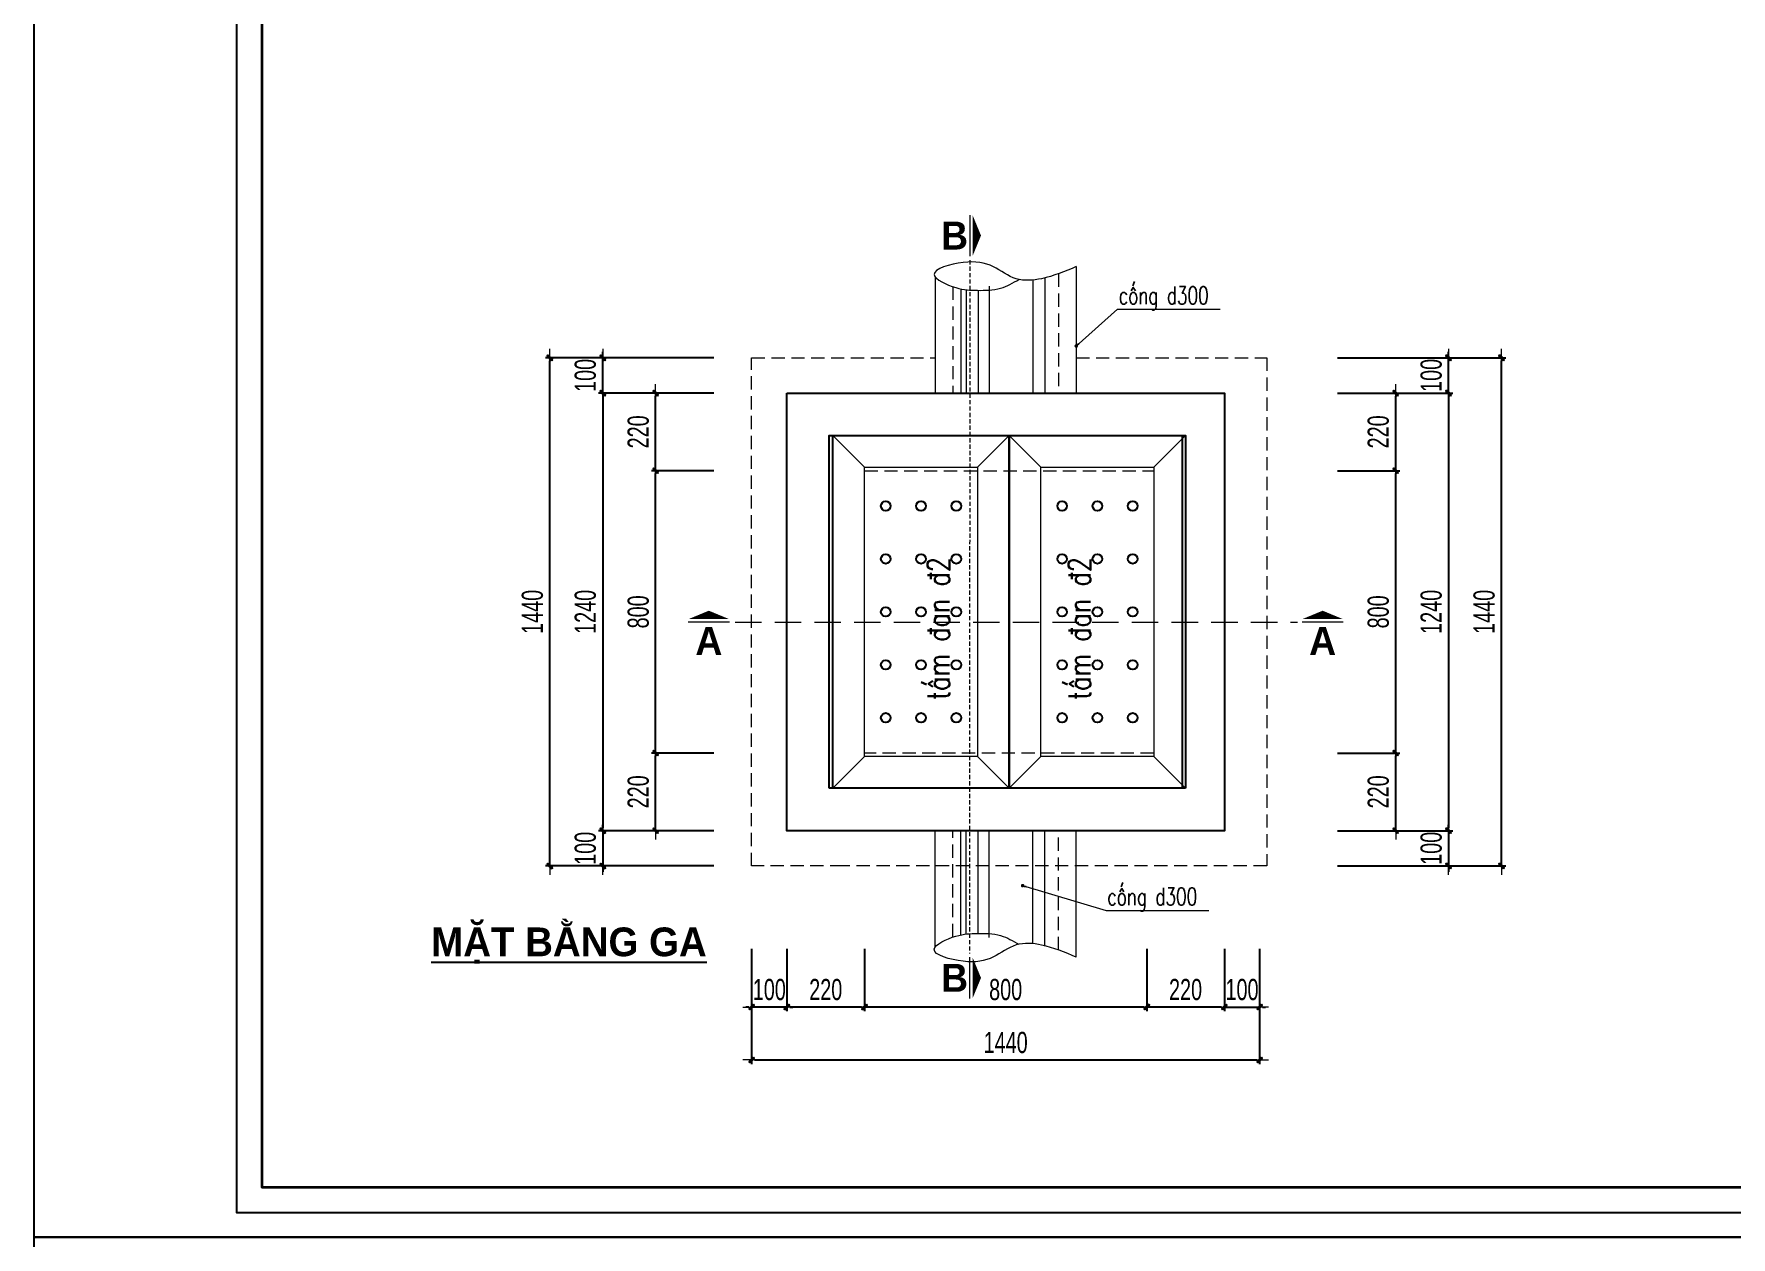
# Model space of a CAD drawing. Header units: inches. Extents: x -676 to 53517, y -16349 to 46516.
# Drawn here: x 26431 to 31242, y 19994 to 23403 of the extents above; entities that cross this region are included whole.
import ezdxf
from ezdxf.enums import TextEntityAlignment as Align

# ---------------------------------------------------------------- set-up
doc = ezdxf.new("R2010")
doc.units = ezdxf.units.IN
doc.header["$MEASUREMENT"] = 0
doc.linetypes.add('HIDDEN', pattern=[0.375, 0.25, -0.125])
for name, color, linetype, lineweight in [('39 - Net manh', 39, 'Continuous', 18), ('dim', 144, 'Continuous', 13), ('KHUAT', 254, 'HIDDEN', 15), ('LC Dim', 8, 'Continuous', 18), ('LC ISO', 153, 'Continuous', 13), ('LC Khac', 4, 'Continuous', 9), ('LC MANH DUT', 35, 'HIDDEN', 5), ('LC Net manh', 9, 'Continuous', 5), ('LC Net thay', 7, 'Continuous', 25), ('LC Text1', 3, 'Continuous', 20), ('LC Text2', 7, 'Continuous', 25), ('TextThep', 7, 'Continuous', 0), ('THEP', 1, 'Continuous', 35)]:
    doc.layers.add(name, color=color, linetype=linetype, lineweight=lineweight)
doc.layers.add('ENTTNTHIETKE1', color=2, linetype='Continuous')
doc.layers.add('KHUNGTEN', color=5, linetype='Continuous')
doc.styles.add('Arch-Dim', font='vnsimli.shx', dxfattribs={"width": 0.65})
doc.styles.add('HOATBIF', font='hoatbif.shx', dxfattribs={"width": 0.7})
doc.styles.add('LC 1', font='')
doc.styles.add('LC 3', font='vnsimli.shx', dxfattribs={"width": 0.75})
doc.styles.add('TXTDIM', font='', dxfattribs={"width": 0.7})
doc.styles.get('LC 1').set_extended_font_data('.VnAvantH', bold=True)
doc.styles.get('TXTDIM').set_extended_font_data('.VnArial')
doc.dimstyles.new('1-100(1-25)', dxfattribs={"dimscale": 25, "dimtxt": 2.5, "dimasz": 0.35, "dimexe": 0.5, "dimexo": 0, "dimgap": 0.8, "dimtad": 1, "dimdec": 0, "dimzin": 0, "dimdsep": 46, "dimtxsty": 'HOATBIF', "dimblk1": 'DOT', "dimblk2": 'DOT', "dimsah": 1, "dimcen": -1, "dimdle": 1, "dimclrd": 256, "dimclre": 256, "dimclrt": 4, "dimadec": 3, "dimazin": 2, "dimtfac": 0.333333, "dimtdec": 0, "dimtix": 1, "dimtmove": 2, "dimatfit": 3, "dimldrblk": 'DOT', "dimfxl": 1, "dimtvp": 0.833333, "dimtolj": 1, "dimtzin": 0, "dimarcsym": 0})
doc.dimstyles.new('DIM20', dxfattribs={"dimscale": 20, "dimtxt": 2.5, "dimasz": 0.3, "dimexe": 0.5, "dimexo": 0, "dimgap": 0.5, "dimtad": 1, "dimdec": 0, "dimzin": 12, "dimdsep": 46, "dimtxsty": 'TXTDIM', "dimblk": 'SLASH', "dimcen": 1.5, "dimclrd": 144, "dimclre": 144, "dimclrt": 1, "dimaunit": 1, "dimadec": 0, "dimazin": 0, "dimtfac": 1, "dimtdec": 0, "dimtix": 1, "dimtmove": 0, "dimatfit": 3, "dimldrblk": 'DOT', "dimfxl": 2, "dimtolj": 1, "dimtzin": 0, "dimlwd": 9, "dimlwe": 9, "dimarcsym": 1})

# ---------------------------------------------------------------- blocks, each defined once
blk = doc.blocks.new('DOT')
at = {"layer": 'LC Dim'}
blk.add_line((-3, 0), (3, 0), dxfattribs=at)
at = {"layer": 'LC Dim', "color": 4}
blk.add_line((-1, -1), (1, 1), dxfattribs=at)
blk.add_lwpolyline([(0.5, 1), (-1, -0.5), (-0.5, -1), (1, 0.5)], close=True, dxfattribs=at)
blk = doc.blocks.new('*D164')
at = {"layer": 'Defpoints', "color": 0, "transparency": 16777216}
for p in [(28193.7, 21365.8), (28358.4, 21365.8), (28358.4, 21145.8)]:
    blk.add_point(p, dxfattribs=at)
at = {"layer": 'LC Dim', "lineweight": -2, "transparency": 16777216}
for p, q in [((28358.4, 21365.8), (28181.7, 21365.8)), ((28193.7, 21154.2), (28193.7, 21357.4)), ((28358.4, 21145.8), (28181.7, 21145.8))]:
    blk.add_line(p, q, dxfattribs=at)
at = {"layer": 'LC Dim', "lineweight": -2, "transparency": 16777216, "xscale": 8.399999999999999, "yscale": 8.399999999999999, "zscale": 8.399999999999999}
for p, rotation in [((28193.7, 21365.8), 90), ((28193.7, 21145.8), 270)]:
    blk.add_blockref('DOT', p, dxfattribs=dict(at, rotation=rotation))
at = {"layer": 'LC Dim', "color": 4, "transparency": 16777216, "insert": (28144.5, 21255.8), "char_height": 60, "attachment_point": 5, "rotation": 90, "style": 'HOATBIF'}
blk.add_mtext('\\A1;220', dxfattribs=at)
blk = doc.blocks.new('_Dot')
at = {"color": 0, "linetype": 'ByBlock', "lineweight": -2}
blk.add_line((-0.5, 0), (-1, 0), dxfattribs=at)
at = {"color": 0, "linetype": 'ByBlock', "const_width": 0.5}
blk.add_lwpolyline([(-0.25, 0, 1), (0.25, 0, 1)], format="xyb", close=True, dxfattribs=at)
blk = doc.blocks.new('*D165')
at = {"layer": 'Defpoints', "color": 0, "transparency": 16777216}
for p in [(28193.7, 22165.8), (28358.4, 22165.8), (28358.4, 21365.8)]:
    blk.add_point(p, dxfattribs=at)
at = {"layer": 'LC Dim', "lineweight": -2, "transparency": 16777216}
for p, q in [((28358.4, 22165.8), (28181.7, 22165.8)), ((28193.7, 21374.2), (28193.7, 22157.4)), ((28358.4, 21365.8), (28181.7, 21365.8))]:
    blk.add_line(p, q, dxfattribs=at)
at = {"layer": 'LC Dim', "lineweight": -2, "transparency": 16777216, "xscale": 8.399999999999999, "yscale": 8.399999999999999, "zscale": 8.399999999999999}
for p, rotation in [((28193.7, 22165.8), 90), ((28193.7, 21365.8), 270)]:
    blk.add_blockref('DOT', p, dxfattribs=dict(at, rotation=rotation))
at = {"layer": 'LC Dim', "color": 4, "transparency": 16777216, "insert": (28144.5, 21765.8), "char_height": 60, "attachment_point": 5, "rotation": 90, "style": 'HOATBIF'}
blk.add_mtext('\\A1;800', dxfattribs=at)
blk = doc.blocks.new('*D166')
at = {"layer": 'Defpoints', "color": 0, "transparency": 16777216}
for p in [(28193.7, 22385.8), (28358.4, 22385.8), (28358.4, 22165.8)]:
    blk.add_point(p, dxfattribs=at)
at = {"layer": 'LC Dim', "lineweight": -2, "transparency": 16777216}
for p, q in [((28358.4, 22385.8), (28181.7, 22385.8)), ((28193.7, 22174.2), (28193.7, 22377.4)), ((28358.4, 22165.8), (28181.7, 22165.8))]:
    blk.add_line(p, q, dxfattribs=at)
at = {"layer": 'LC Dim', "lineweight": -2, "transparency": 16777216, "xscale": 8.399999999999999, "yscale": 8.399999999999999, "zscale": 8.399999999999999}
for p, rotation in [((28193.7, 22385.8), 90), ((28193.7, 22165.8), 270)]:
    blk.add_blockref('DOT', p, dxfattribs=dict(at, rotation=rotation))
at = {"layer": 'LC Dim', "color": 4, "transparency": 16777216, "insert": (28144.5, 22275.8), "char_height": 60, "attachment_point": 5, "rotation": 90, "style": 'HOATBIF'}
blk.add_mtext('\\A1;220', dxfattribs=at)
blk = doc.blocks.new('*D167')
at = {"layer": 'Defpoints', "color": 0, "transparency": 16777216}
for p in [(28043.7, 22485.8), (28358.4, 22485.8), (28358.4, 22385.8)]:
    blk.add_point(p, dxfattribs=at)
at = {"layer": 'LC Dim', "lineweight": -2, "transparency": 16777216}
for p, q in [((28358.4, 22485.8), (28031.7, 22485.8)), ((28043.7, 22494.2), (28043.7, 22502.6)), ((28043.7, 22385.8), (28043.7, 22485.8)), ((28358.4, 22385.8), (28031.7, 22385.8)), ((28043.7, 22377.4), (28043.7, 22369))]:
    blk.add_line(p, q, dxfattribs=at)
at = {"layer": 'LC Dim', "lineweight": -2, "transparency": 16777216, "xscale": 8.399999999999999, "yscale": 8.399999999999999, "zscale": 8.399999999999999}
for p, rotation in [((28043.7, 22485.8), 270), ((28043.7, 22385.8), 90)]:
    blk.add_blockref('DOT', p, dxfattribs=dict(at, rotation=rotation))
at = {"layer": 'LC Dim', "color": 4, "transparency": 16777216, "insert": (27994.5, 22435.8), "char_height": 60, "attachment_point": 5, "rotation": 90, "style": 'HOATBIF'}
blk.add_mtext('\\A1;100', dxfattribs=at)
blk = doc.blocks.new('*D168')
at = {"layer": 'Defpoints', "color": 0, "transparency": 16777216}
for p in [(28358.4, 21145.8), (28043.7, 21045.8), (28358.4, 21045.8)]:
    blk.add_point(p, dxfattribs=at)
at = {"layer": 'LC Dim', "lineweight": -2, "transparency": 16777216}
for p, q in [((28358.4, 21145.8), (28031.7, 21145.8)), ((28043.7, 21154.2), (28043.7, 21162.6)), ((28043.7, 21145.8), (28043.7, 21045.8)), ((28358.4, 21045.8), (28031.7, 21045.8)), ((28043.7, 21037.4), (28043.7, 21029))]:
    blk.add_line(p, q, dxfattribs=at)
at = {"layer": 'LC Dim', "lineweight": -2, "transparency": 16777216, "xscale": 8.399999999999999, "yscale": 8.399999999999999, "zscale": 8.399999999999999}
for p, rotation in [((28043.7, 21145.8), 270), ((28043.7, 21045.8), 90)]:
    blk.add_blockref('DOT', p, dxfattribs=dict(at, rotation=rotation))
at = {"layer": 'LC Dim', "color": 4, "transparency": 16777216, "insert": (27994.5, 21095.8), "char_height": 60, "attachment_point": 5, "rotation": 90, "style": 'HOATBIF'}
blk.add_mtext('\\A1;100', dxfattribs=at)
blk = doc.blocks.new('*D169')
at = {"layer": 'Defpoints', "color": 0, "transparency": 16777216}
for p in [(28358.4, 22385.8), (28043.7, 21145.8), (28358.4, 21145.8)]:
    blk.add_point(p, dxfattribs=at)
at = {"layer": 'LC Dim', "lineweight": -2, "transparency": 16777216}
for p, q in [((28358.4, 22385.8), (28031.7, 22385.8)), ((28043.7, 22377.4), (28043.7, 21154.2)), ((28358.4, 21145.8), (28031.7, 21145.8))]:
    blk.add_line(p, q, dxfattribs=at)
at = {"layer": 'LC Dim', "lineweight": -2, "transparency": 16777216, "xscale": 8.399999999999999, "yscale": 8.399999999999999, "zscale": 8.399999999999999}
for p, rotation in [((28043.7, 22385.8), 90), ((28043.7, 21145.8), 270)]:
    blk.add_blockref('DOT', p, dxfattribs=dict(at, rotation=rotation))
at = {"layer": 'LC Dim', "color": 4, "transparency": 16777216, "insert": (27994.5, 21765.8), "char_height": 60, "attachment_point": 5, "rotation": 90, "style": 'HOATBIF'}
blk.add_mtext('\\A1;1240', dxfattribs=at)
blk = doc.blocks.new('*D170')
at = {"layer": 'Defpoints', "color": 0, "transparency": 16777216}
for p in [(27893.7, 22485.8), (28358.4, 22485.8), (28358.4, 21045.8)]:
    blk.add_point(p, dxfattribs=at)
at = {"layer": 'LC Dim', "lineweight": -2, "transparency": 16777216}
for p, q in [((28358.4, 22485.8), (27881.7, 22485.8)), ((27893.7, 21054.2), (27893.7, 22477.4)), ((28358.4, 21045.8), (27881.7, 21045.8))]:
    blk.add_line(p, q, dxfattribs=at)
at = {"layer": 'LC Dim', "lineweight": -2, "transparency": 16777216, "xscale": 8.399999999999999, "yscale": 8.399999999999999, "zscale": 8.399999999999999}
for p, rotation in [((27893.7, 22485.8), 90), ((27893.7, 21045.8), 270)]:
    blk.add_blockref('DOT', p, dxfattribs=dict(at, rotation=rotation))
at = {"layer": 'LC Dim', "color": 4, "transparency": 16777216, "insert": (27844.5, 21765.8), "char_height": 60, "attachment_point": 5, "rotation": 90, "style": 'HOATBIF'}
blk.add_mtext('\\A1;1440', dxfattribs=at)
blk = doc.blocks.new('*D171')
at = {"layer": 'Defpoints', "color": 0, "transparency": 16777216}
for p in [(30126.9, 22165.8), (30291.6, 22165.8), (30126.9, 21365.8)]:
    blk.add_point(p, dxfattribs=at)
at = {"layer": 'LC Dim', "lineweight": -2, "transparency": 16777216}
for p, q in [((30126.9, 22165.8), (30303.6, 22165.8)), ((30291.6, 21374.2), (30291.6, 22157.4)), ((30126.9, 21365.8), (30303.6, 21365.8))]:
    blk.add_line(p, q, dxfattribs=at)
at = {"layer": 'LC Dim', "lineweight": -2, "transparency": 16777216, "xscale": 8.399999999999999, "yscale": 8.399999999999999, "zscale": 8.399999999999999}
for p, rotation in [((30291.6, 22165.8), 90), ((30291.6, 21365.8), 270)]:
    blk.add_blockref('DOT', p, dxfattribs=dict(at, rotation=rotation))
at = {"layer": 'LC Dim', "color": 4, "transparency": 16777216, "insert": (30242.4, 21765.8), "char_height": 60, "attachment_point": 5, "rotation": 90, "style": 'HOATBIF'}
blk.add_mtext('\\A1;800', dxfattribs=at)
blk = doc.blocks.new('*D172')
at = {"layer": 'Defpoints', "color": 0, "transparency": 16777216}
for p in [(30126.9, 21365.8), (30291.6, 21365.8), (30126.9, 21145.8)]:
    blk.add_point(p, dxfattribs=at)
at = {"layer": 'LC Dim', "lineweight": -2, "transparency": 16777216}
for p, q in [((30126.9, 21365.8), (30303.6, 21365.8)), ((30291.6, 21154.2), (30291.6, 21357.4)), ((30126.9, 21145.8), (30303.6, 21145.8))]:
    blk.add_line(p, q, dxfattribs=at)
at = {"layer": 'LC Dim', "lineweight": -2, "transparency": 16777216, "xscale": 8.399999999999999, "yscale": 8.399999999999999, "zscale": 8.399999999999999}
for p, rotation in [((30291.6, 21365.8), 90), ((30291.6, 21145.8), 270)]:
    blk.add_blockref('DOT', p, dxfattribs=dict(at, rotation=rotation))
at = {"layer": 'LC Dim', "color": 4, "transparency": 16777216, "insert": (30242.4, 21255.8), "char_height": 60, "attachment_point": 5, "rotation": 90, "style": 'HOATBIF'}
blk.add_mtext('\\A1;220', dxfattribs=at)
blk = doc.blocks.new('*D174')
at = {"layer": 'Defpoints', "color": 0, "transparency": 16777216}
for p in [(30126.9, 22385.8), (30291.6, 22385.8), (30126.9, 22165.8)]:
    blk.add_point(p, dxfattribs=at)
at = {"layer": 'LC Dim', "lineweight": -2, "transparency": 16777216}
for p, q in [((30126.9, 22385.8), (30303.6, 22385.8)), ((30291.6, 22174.2), (30291.6, 22377.4)), ((30126.9, 22165.8), (30303.6, 22165.8))]:
    blk.add_line(p, q, dxfattribs=at)
at = {"layer": 'LC Dim', "lineweight": -2, "transparency": 16777216, "xscale": 8.399999999999999, "yscale": 8.399999999999999, "zscale": 8.399999999999999}
for p, rotation in [((30291.6, 22385.8), 90), ((30291.6, 22165.8), 270)]:
    blk.add_blockref('DOT', p, dxfattribs=dict(at, rotation=rotation))
at = {"layer": 'LC Dim', "color": 4, "transparency": 16777216, "insert": (30242.4, 22275.8), "char_height": 60, "attachment_point": 5, "rotation": 90, "style": 'HOATBIF'}
blk.add_mtext('\\A1;220', dxfattribs=at)
blk = doc.blocks.new('*D175')
at = {"layer": 'Defpoints', "color": 0, "transparency": 16777216}
for p in [(30146.9, 22485.8), (30441.6, 22485.8), (30126.9, 22385.8)]:
    blk.add_point(p, dxfattribs=at)
at = {"layer": 'LC Dim', "lineweight": -2, "transparency": 16777216}
for p, q in [((30146.9, 22485.8), (30453.6, 22485.8)), ((30441.6, 22494.2), (30441.6, 22502.6)), ((30441.6, 22385.8), (30441.6, 22485.8)), ((30126.9, 22385.8), (30453.6, 22385.8)), ((30441.6, 22377.4), (30441.6, 22369))]:
    blk.add_line(p, q, dxfattribs=at)
at = {"layer": 'LC Dim', "lineweight": -2, "transparency": 16777216, "xscale": 8.399999999999999, "yscale": 8.399999999999999, "zscale": 8.399999999999999}
for p, rotation in [((30441.6, 22485.8), 270), ((30441.6, 22385.8), 90)]:
    blk.add_blockref('DOT', p, dxfattribs=dict(at, rotation=rotation))
at = {"layer": 'LC Dim', "color": 4, "transparency": 16777216, "insert": (30392.4, 22435.8), "char_height": 60, "attachment_point": 5, "rotation": 90, "style": 'HOATBIF'}
blk.add_mtext('\\A1;100', dxfattribs=at)
blk = doc.blocks.new('*D176')
at = {"layer": 'Defpoints', "color": 0, "transparency": 16777216}
for p in [(30126.9, 21145.8), (30126.9, 21045.8), (30441.6, 21045.8)]:
    blk.add_point(p, dxfattribs=at)
at = {"layer": 'LC Dim', "lineweight": -2, "transparency": 16777216}
for p, q in [((30126.9, 21145.8), (30453.6, 21145.8)), ((30441.6, 21154.2), (30441.6, 21162.6)), ((30441.6, 21145.8), (30441.6, 21045.8)), ((30126.9, 21045.8), (30453.6, 21045.8)), ((30441.6, 21037.4), (30441.6, 21029))]:
    blk.add_line(p, q, dxfattribs=at)
at = {"layer": 'LC Dim', "lineweight": -2, "transparency": 16777216, "xscale": 8.399999999999999, "yscale": 8.399999999999999, "zscale": 8.399999999999999}
for p, rotation in [((30441.6, 21145.8), 270), ((30441.6, 21045.8), 90)]:
    blk.add_blockref('DOT', p, dxfattribs=dict(at, rotation=rotation))
at = {"layer": 'LC Dim', "color": 4, "transparency": 16777216, "insert": (30392.4, 21095.8), "char_height": 60, "attachment_point": 5, "rotation": 90, "style": 'HOATBIF'}
blk.add_mtext('\\A1;100', dxfattribs=at)
blk = doc.blocks.new('*D177')
at = {"layer": 'Defpoints', "color": 0, "transparency": 16777216}
for p in [(30126.9, 22385.8), (30126.9, 21145.8), (30441.6, 21145.8)]:
    blk.add_point(p, dxfattribs=at)
at = {"layer": 'LC Dim', "lineweight": -2, "transparency": 16777216}
for p, q in [((30126.9, 22385.8), (30453.6, 22385.8)), ((30441.6, 22377.4), (30441.6, 21154.2)), ((30126.9, 21145.8), (30453.6, 21145.8))]:
    blk.add_line(p, q, dxfattribs=at)
at = {"layer": 'LC Dim', "lineweight": -2, "transparency": 16777216, "xscale": 8.399999999999999, "yscale": 8.399999999999999, "zscale": 8.399999999999999}
for p, rotation in [((30441.6, 22385.8), 90), ((30441.6, 21145.8), 270)]:
    blk.add_blockref('DOT', p, dxfattribs=dict(at, rotation=rotation))
at = {"layer": 'LC Dim', "color": 4, "transparency": 16777216, "insert": (30392.4, 21765.8), "char_height": 60, "attachment_point": 5, "rotation": 90, "style": 'HOATBIF'}
blk.add_mtext('\\A1;1240', dxfattribs=at)
blk = doc.blocks.new('*D178')
at = {"layer": 'Defpoints', "color": 0, "transparency": 16777216}
for p in [(30126.9, 22485.8), (30591.6, 22485.8), (30126.9, 21045.8)]:
    blk.add_point(p, dxfattribs=at)
at = {"layer": 'LC Dim', "lineweight": -2, "transparency": 16777216}
for p, q in [((30126.9, 22485.8), (30603.6, 22485.8)), ((30591.6, 21054.2), (30591.6, 22477.4)), ((30126.9, 21045.8), (30603.6, 21045.8))]:
    blk.add_line(p, q, dxfattribs=at)
at = {"layer": 'LC Dim', "lineweight": -2, "transparency": 16777216, "xscale": 8.399999999999999, "yscale": 8.399999999999999, "zscale": 8.399999999999999}
for p, rotation in [((30591.6, 22485.8), 90), ((30591.6, 21045.8), 270)]:
    blk.add_blockref('DOT', p, dxfattribs=dict(at, rotation=rotation))
at = {"layer": 'LC Dim', "color": 4, "transparency": 16777216, "insert": (30542.4, 21765.8), "char_height": 60, "attachment_point": 5, "rotation": 90, "style": 'HOATBIF'}
blk.add_mtext('\\A1;1440', dxfattribs=at)
blk = doc.blocks.new('SLASH')
at = {"layer": 'dim', "color": 16, "linetype": 'Continuous'}
for p, q in [((-1.2, 0), (1.2, 0)), ((-0.6, -0.6), (0.6, 0.6))]:
    blk.add_line(p, q, dxfattribs=at)
blk = doc.blocks.new('*D202')
at = {"layer": 'Defpoints', "color": 0, "transparency": 16777216}
for p in [(28565.9, 20810.8), (28785.9, 20810.8), (28565.9, 20646.1)]:
    blk.add_point(p, dxfattribs=at)
at = {"layer": 'LC Dim', "lineweight": -2, "transparency": 16777216}
for p, q in [((28565.9, 20810.8), (28565.9, 20634.1)), ((28785.9, 20810.8), (28785.9, 20634.1)), ((28777.5, 20646.1), (28574.3, 20646.1))]:
    blk.add_line(p, q, dxfattribs=at)
at = {"layer": 'LC Dim', "lineweight": -2, "transparency": 16777216, "xscale": 8.399999999999999, "yscale": 8.399999999999999, "zscale": 8.399999999999999, "rotation": 180}
blk.add_blockref('DOT', (28565.9, 20646.1), dxfattribs=at)
at = {"layer": 'LC Dim', "lineweight": -2, "transparency": 16777216, "xscale": 8.399999999999999, "yscale": 8.399999999999999, "zscale": 8.399999999999999}
blk.add_blockref('DOT', (28785.9, 20646.1), dxfattribs=at)
at = {"layer": 'LC Dim', "color": 4, "transparency": 16777216, "insert": (28675.9, 20695.3), "char_height": 60, "attachment_point": 5, "style": 'HOATBIF'}
blk.add_mtext('\\A1;220', dxfattribs=at)
blk = doc.blocks.new('*D203')
at = {"layer": 'Defpoints', "color": 0, "transparency": 16777216}
for p in [(29585.9, 20810.8), (29805.9, 20810.8), (29585.9, 20646.1)]:
    blk.add_point(p, dxfattribs=at)
at = {"layer": 'LC Dim', "lineweight": -2, "transparency": 16777216}
for p, q in [((29585.9, 20810.8), (29585.9, 20634.1)), ((29805.9, 20810.8), (29805.9, 20634.1)), ((29797.5, 20646.1), (29594.3, 20646.1))]:
    blk.add_line(p, q, dxfattribs=at)
at = {"layer": 'LC Dim', "lineweight": -2, "transparency": 16777216, "xscale": 8.399999999999999, "yscale": 8.399999999999999, "zscale": 8.399999999999999, "rotation": 180}
blk.add_blockref('DOT', (29585.9, 20646.1), dxfattribs=at)
at = {"layer": 'LC Dim', "lineweight": -2, "transparency": 16777216, "xscale": 8.399999999999999, "yscale": 8.399999999999999, "zscale": 8.399999999999999}
blk.add_blockref('DOT', (29805.9, 20646.1), dxfattribs=at)
at = {"layer": 'LC Dim', "color": 4, "transparency": 16777216, "insert": (29695.9, 20695.3), "char_height": 60, "attachment_point": 5, "style": 'HOATBIF'}
blk.add_mtext('\\A1;220', dxfattribs=at)
blk = doc.blocks.new('*D204')
at = {"layer": 'Defpoints', "color": 0, "transparency": 16777216}
for p in [(28785.9, 20810.8), (29585.9, 20810.8), (28785.9, 20646.1)]:
    blk.add_point(p, dxfattribs=at)
at = {"layer": 'LC Dim', "lineweight": -2, "transparency": 16777216}
for p, q in [((28785.9, 20810.8), (28785.9, 20634.1)), ((29585.9, 20810.8), (29585.9, 20634.1)), ((29577.5, 20646.1), (28794.3, 20646.1))]:
    blk.add_line(p, q, dxfattribs=at)
at = {"layer": 'LC Dim', "lineweight": -2, "transparency": 16777216, "xscale": 8.399999999999999, "yscale": 8.399999999999999, "zscale": 8.399999999999999, "rotation": 180}
blk.add_blockref('DOT', (28785.9, 20646.1), dxfattribs=at)
at = {"layer": 'LC Dim', "lineweight": -2, "transparency": 16777216, "xscale": 8.399999999999999, "yscale": 8.399999999999999, "zscale": 8.399999999999999}
blk.add_blockref('DOT', (29585.9, 20646.1), dxfattribs=at)
at = {"layer": 'LC Dim', "color": 4, "transparency": 16777216, "insert": (29185.9, 20695.3), "char_height": 60, "attachment_point": 5, "style": 'HOATBIF'}
blk.add_mtext('\\A1;800', dxfattribs=at)
blk = doc.blocks.new('*D205')
at = {"layer": 'Defpoints', "color": 0, "transparency": 16777216}
for p in [(28465.9, 20810.8), (28565.9, 20810.8), (28465.9, 20646.1)]:
    blk.add_point(p, dxfattribs=at)
at = {"layer": 'LC Dim', "lineweight": -2, "transparency": 16777216}
for p, q in [((28465.9, 20810.8), (28465.9, 20634.1)), ((28565.9, 20810.8), (28565.9, 20634.1)), ((28457.5, 20646.1), (28449.1, 20646.1)), ((28565.9, 20646.1), (28465.9, 20646.1)), ((28574.3, 20646.1), (28582.7, 20646.1))]:
    blk.add_line(p, q, dxfattribs=at)
at = {"layer": 'LC Dim', "lineweight": -2, "transparency": 16777216, "xscale": 8.399999999999999, "yscale": 8.399999999999999, "zscale": 8.399999999999999}
blk.add_blockref('DOT', (28465.9, 20646.1), dxfattribs=at)
at = {"layer": 'LC Dim', "lineweight": -2, "transparency": 16777216, "xscale": 8.399999999999999, "yscale": 8.399999999999999, "zscale": 8.399999999999999, "rotation": 180}
blk.add_blockref('DOT', (28565.9, 20646.1), dxfattribs=at)
at = {"layer": 'LC Dim', "color": 4, "transparency": 16777216, "insert": (28515.9, 20695.3), "char_height": 60, "attachment_point": 5, "style": 'HOATBIF'}
blk.add_mtext('\\A1;100', dxfattribs=at)
blk = doc.blocks.new('*D206')
at = {"layer": 'Defpoints', "color": 0, "transparency": 16777216}
for p in [(29805.9, 20810.8), (29905.9, 20810.8), (29905.9, 20646.1)]:
    blk.add_point(p, dxfattribs=at)
at = {"layer": 'LC Dim', "lineweight": -2, "transparency": 16777216}
for p, q in [((29805.9, 20810.8), (29805.9, 20634.1)), ((29905.9, 20810.8), (29905.9, 20634.1)), ((29797.5, 20646.1), (29789.1, 20646.1)), ((29805.9, 20646.1), (29905.9, 20646.1)), ((29914.3, 20646.1), (29922.7, 20646.1))]:
    blk.add_line(p, q, dxfattribs=at)
at = {"layer": 'LC Dim', "lineweight": -2, "transparency": 16777216, "xscale": 8.399999999999999, "yscale": 8.399999999999999, "zscale": 8.399999999999999}
blk.add_blockref('DOT', (29805.9, 20646.1), dxfattribs=at)
at = {"layer": 'LC Dim', "lineweight": -2, "transparency": 16777216, "xscale": 8.399999999999999, "yscale": 8.399999999999999, "zscale": 8.399999999999999, "rotation": 180}
blk.add_blockref('DOT', (29905.9, 20646.1), dxfattribs=at)
at = {"layer": 'LC Dim', "color": 4, "transparency": 16777216, "insert": (29855.9, 20695.3), "char_height": 60, "attachment_point": 5, "style": 'HOATBIF'}
blk.add_mtext('\\A1;100', dxfattribs=at)
blk = doc.blocks.new('*D207')
at = {"layer": 'Defpoints', "color": 0, "transparency": 16777216}
for p in [(28465.9, 20810.8), (29905.9, 20810.8), (29905.9, 20496.1)]:
    blk.add_point(p, dxfattribs=at)
at = {"layer": 'LC Dim', "lineweight": -2, "transparency": 16777216}
for p, q in [((28465.9, 20810.8), (28465.9, 20484.1)), ((29905.9, 20810.8), (29905.9, 20484.1)), ((28474.3, 20496.1), (29897.5, 20496.1))]:
    blk.add_line(p, q, dxfattribs=at)
at = {"layer": 'LC Dim', "lineweight": -2, "transparency": 16777216, "xscale": 8.399999999999999, "yscale": 8.399999999999999, "zscale": 8.399999999999999, "rotation": 180}
blk.add_blockref('DOT', (28465.9, 20496.1), dxfattribs=at)
at = {"layer": 'LC Dim', "lineweight": -2, "transparency": 16777216, "xscale": 8.399999999999999, "yscale": 8.399999999999999, "zscale": 8.399999999999999}
blk.add_blockref('DOT', (29905.9, 20496.1), dxfattribs=at)
at = {"layer": 'LC Dim', "color": 4, "transparency": 16777216, "insert": (29185.9, 20545.3), "char_height": 60, "attachment_point": 5, "style": 'HOATBIF'}
blk.add_mtext('\\A1;1440', dxfattribs=at)
blk = doc.blocks.new('khung vpn')
at = {"layer": 'Defpoints'}
for p, q in [((52556.46, -4195.446), (52498.758, -4195.446)), ((52498.758, -4195.446), (52498.758, -4235.276)), ((52498.758, -4235.276), (52556.46, -4235.276))]:
    blk.add_line(p, q, dxfattribs=at)
at = {"layer": 'KHUNGTEN'}
blk.add_lwpolyline([(52556.243, -4234.885), (52502.048, -4234.885), (52502.048, -4195.662), (52556.243, -4195.662)], close=True, dxfattribs=at)
at = {"layer": 'THEP'}
blk.add_lwpolyline([(52555.832, -4234.474), (52502.459, -4234.474), (52502.459, -4196.073), (52555.832, -4196.073)], close=True, dxfattribs=at)
blk = doc.blocks.new('213')
at = {"layer": '39 - Net manh', "ltscale": 0.03}
for p, q in [((90, 910), (0, 1000)), ((410, 910), (500, 1000)), ((90, 90), (0, 0)), ((410, 90), (500, 0))]:
    blk.add_line(p, q, dxfattribs=at)
blk.add_lwpolyline([(410, 90), (90, 90), (90, 910), (410, 910)], close=True, dxfattribs=at)
at = {"layer": 'LC Net thay'}
blk.add_lwpolyline([(500, 0), (0, 0), (0, 1000), (500, 1000)], close=True, dxfattribs=at)
for centre in [(150, 800), (250, 800), (350, 800), (150, 650), (250, 650), (350, 650), (150, 500), (250, 500), (350, 500), (150, 350), (250, 350), (350, 350), (150, 200), (250, 200), (350, 200)]:
    blk.add_circle(centre, 13.5, dxfattribs=at)
blk = doc.blocks.new('*U268')
at = {"layer": 'LC Khac', "color": 1, "ltscale": 2}
for p, q in [((0, 485), (0, 0)), ((0, -8278), (0, -8764))]:
    blk.add_line(p, q, dxfattribs=at)
for points in [[(134, 243, 0, 471, 0), (37, 243, 275, 275, 0)], [(134, -8521, 0, 471, 0), (37, -8521, 275, 275, 0)]]:
    blk.add_lwpolyline(points, format="xyseb", dxfattribs=at)
at = {"layer": 'LC MANH DUT', "ltscale": 200}
blk.add_line((0, -49), (0, -8234), dxfattribs=at)
at = {"ltscale": 2, "style": 'LC 1'}
for p in [(-179, 243), (-179, -8521)]:
    blk.add_attdef('LC', text='', height=330, dxfattribs=at).set_placement(p, align=Align.MIDDLE_CENTER)
blk = doc.blocks.new('TIEUDE2')
at = {"layer": 'LC Text2', "color": 7, "style": 'LC 1'}
blk.add_attdef('%%UTIªU§Ò', text='', height=3.5, dxfattribs=at).set_placement((0, 0), align=Align.BOTTOM_CENTER)
blk.add_attdef('TL', text='', height=2.2, dxfattribs=at).set_placement((0, -1.8), align=Align.TOP_CENTER)

msp = doc.modelspace()

# ---------------------------------------------------------------- linework, layer by layer
at = {"layer": '39 - Net manh', "ltscale": 0.01}
for p, q in [((29297.4, 22712.6, 0), (29297.4, 22385.8, 0)), ((29058.9, 22681.3, 0), (29058.9, 22385.8, 0)), ((29074.4, 22678.8, 0), (29074.4, 22385.8, 0)), ((29107.9, 22676.8, 0), (29107.9, 22385.8, 0)), ((29139.4, 22688.2, 0), (29139.4, 22385.8, 0)), ((29262.9, 22705.4, 0), (29262.9, 22385.8, 0)), ((29058.9, 20850.3, 0), (29058.9, 21145.8, 0)), ((29074.4, 20852.8, 0), (29074.4, 21145.8, 0)), ((29107.9, 20854.8, 0), (29107.9, 21145.8, 0)), ((29139.4, 20843.4, 0), (29139.4, 21145.8, 0)), ((29262.9, 20826.1, 0), (29262.9, 21145.8, 0)), ((29297.4, 20819, 0), (29297.4, 21145.8, 0))]:
    msp.add_line(p, q, dxfattribs=at)
at = {"layer": 'KHUAT', "ltscale": 150, "elevation": 0}
msp.add_lwpolyline([(28785.9, 22165.8), (29605.9, 22165.8), (29605.9, 21365.8), (28785.9, 21365.8)], close=True, dxfattribs=at)
at = {"layer": 'LC Khac', "color": 1, "ltscale": 2}
for p, q in [((28402.8, 21736.9, 0), (28286.3, 21736.9, 0)), ((30142.7, 21736.9, 0), (30026.2, 21736.9, 0))]:
    msp.add_line(p, q, dxfattribs=at)
at = {"layer": 'LC Khac', "color": 1, "ltscale": 2, "elevation": 0}
for points in [[(28344.5, 21769.1, 0, 113.1, 0), (28344.5, 21745.7, 66, 66, 0)], [(30084.5, 21769.1, 0, 113.1, 0), (30084.5, 21745.7, 66, 66, 0)]]:
    msp.add_lwpolyline(points, format="xyseb", dxfattribs=at)
at = {"layer": 'LC MANH DUT', "ltscale": 150}
for p, q in [((29335.9, 22723.9, 0), (29335.9, 22385.8, 0)), ((29035.9, 22687.3, 0), (29035.9, 22385.8, 0)), ((29035.9, 20844.3, 0), (29035.9, 21145.8, 0)), ((29335.9, 20807.7, 0), (29335.9, 21145.8, 0))]:
    msp.add_line(p, q, dxfattribs=at)
at = {"layer": 'LC MANH DUT', "ltscale": 300}
msp.add_line((28418.7, 21736.9, 0), (30013.6, 21736.9, 0), dxfattribs=at)
at = {"layer": 'LC MANH DUT', "ltscale": 150, "elevation": 0}
for points in [[(28725.9, 21045.8), (28465.9, 21045.8), (28465.9, 22485.8), (28985.9, 22485.8)], [(29385.9, 22485.8), (29925.9, 22485.8), (29925.9, 21045.8), (28710.9, 21045.8)]]:
    msp.add_lwpolyline(points, dxfattribs=at)
at = {"layer": 'LC Net manh'}
for points in [[(29385.9, 22744.1, 0), (29287.9, 22709.9, 0), (29215.8, 22709.6, 0), (29151.4, 22743.4, 0), (29065.3, 22755.9, 0), (28983.3, 22721.6, 0), (29044.9, 22684.6, 0), (29105.8, 22676.9, 0), (29171.6, 22683.1, 0), (29223.5, 22707.7, 0)], [(29385.9, 20787.5, 0), (29287.9, 20821.7, 0), (29215.8, 20821.9, 0), (29151.4, 20788.2, 0), (29065.3, 20775.7, 0), (28983.3, 20809.9, 0), (29044.9, 20846.9, 0), (29105.8, 20854.7, 0), (29171.6, 20848.5, 0), (29223.5, 20823.9, 0)]]:
    msp.add_spline(points, degree=3, dxfattribs=at)
at = {"layer": 'LC Net thay', "elevation": 0}
for points in [[(28565.9, 22385.8), (29805.9, 22385.8), (29805.9, 21145.8), (28565.9, 21145.8)], [(28686, 21265.8), (28686, 22265.8), (29685.9, 22265.8), (29685.9, 21265.8)]]:
    msp.add_lwpolyline(points, close=True, dxfattribs=at)
at = {"layer": 'TextThep'}
for p, q in [((28985.9, 22715.8, 0), (28985.9, 22385.8, 0)), ((29385.9, 22744.1, 0), (29385.9, 22385.8, 0)), ((28985.9, 20815.8, 0), (28985.9, 21145.8, 0)), ((29385.9, 20787.5, 0), (29385.9, 21145.8, 0))]:
    msp.add_line(p, q, dxfattribs=at)

# ---------------------------------------------------------------- block references
at = {"layer": 'ENTTNTHIETKE1', "color": 6, "xscale": 174.6923362277684, "yscale": 174.6923362275322, "zscale": 174.6923362275149}
msp.add_blockref('khung vpn', (-9144699.3, 759864.6, 0), dxfattribs=at)
at = {"layer": 'ENTTNTHIETKE1', "color": 6, "xscale": 149.1374031720032, "yscale": 149.1374031720032, "zscale": 149.1374031720032, "rotation": 359.9992162953174}
msp.add_blockref('khung vpn', (-7803088.5, 645799.4, 0), dxfattribs=at)
at = {"layer": 'LC Net manh'}
ref = msp.add_blockref('*U268', (29083.9, 22773.7, 0), dxfattribs=dict(at, xscale=0.2400000017380171, yscale=0.2400000017380171, zscale=0.2400000017380171, rotation=359.999216292062))
ref.add_attrib('LC', 'b', dxfattribs={"layer": '0', "ltscale": 2, "height": 79.2, "rotation": 359.9992, "style": 'LC 1'}).set_placement((29041, 20728.8, 0), align=Align.MIDDLE_CENTER)
ref.add_attrib('LC', 'b', dxfattribs={"layer": '0', "ltscale": 2, "height": 79.2, "rotation": 359.9992, "style": 'LC 1'}).set_placement((29041, 22832, 0), align=Align.MIDDLE_CENTER)
at = {"layer": 'LC Net thay'}
for p in [(28696, 21265.8, 0), (29196, 21265.8, 0)]:
    msp.add_blockref('213', p, dxfattribs=at)
at = {"layer": 'LC Text2'}
ref = msp.add_blockref('TIEUDE2', (27948, 20765.5, 0), dxfattribs=dict(at, xscale=24.00000017379419, yscale=24.00000017379419, zscale=24.00000017379419, rotation=359.999216292062))
ref.add_attrib('%%UTIªU§Ò', '%%UmÆt b»ng ga', dxfattribs={"color": 7, "height": 81.508, "rotation": 359.9992, "style": 'LC 1'}).set_placement((27948, 20765.5, 0), align=Align.BOTTOM_CENTER)

# ---------------------------------------------------------------- texts
at = {"ltscale": 2, "style": 'LC 1'}
for p in [(28344.5, 21683.6, 0), (30084.5, 21683.6, 0)]:
    msp.add_attdef('A', text='B', height=79.2, dxfattribs=at).set_placement(p, align=Align.MIDDLE_CENTER)
at = {"layer": 'LC Text1', "color": 3, "style": 'LC 3', "width": 0.7}
for p in [(29506.5, 22637.6, 0), (29474, 20934.3, 0)]:
    msp.add_text('cèng d300', height=50, dxfattribs=at).set_placement(p)
at = {"layer": 'LC Text1', "style": 'Arch-Dim', "width": 0.8}
for p in [(29027.1, 21516, 0), (29426.7, 21516, 0)]:
    msp.add_text('tÊm ®an ®2', height=62.5, rotation=90, dxfattribs=at).set_placement(p)

# ---------------------------------------------------------------- dimensions: what is measured, and where the dimension line sits
at = {"layer": 'LC Dim'}
for base, p1, p2, angle, picture, middle in [((27893.7, 22485.8, 0), (28358.4, 21045.8, 0), (28358.4, 22485.8, 0), 90, '*D170', (27844.5, 21765.8, 0)), ((28043.7, 22485.8, 0), (28358.4, 22385.8, 0), (28358.4, 22485.8, 0), 90, '*D167', (27994.5, 22435.8, 0)), ((30441.6, 22485.8, 0), (30126.9, 22385.8, 0), (30146.9, 22485.8, 0), 90, '*D175', (30392.4, 22435.8, 0)), ((30591.6, 22485.8, 0), (30126.9, 21045.8, 0), (30126.9, 22485.8, 0), 90, '*D178', (30542.4, 21765.8, 0)), ((28043.7, 21145.8, 0), (28358.4, 22385.8, 0), (28358.4, 21145.8, 0), 90, '*D169', (27994.5, 21765.8, 0)), ((28193.7, 22385.8, 0), (28358.4, 22165.8, 0), (28358.4, 22385.8, 0), 90, '*D166', (28144.5, 22275.8, 0)), ((30291.6, 22385.8, 0), (30126.9, 22165.8, 0), (30126.9, 22385.8, 0), 90, '*D174', (30242.4, 22275.8, 0)), ((30441.6, 21145.8, 0), (30126.9, 22385.8, 0), (30126.9, 21145.8, 0), 90, '*D177', (30392.4, 21765.8, 0)), ((28193.7, 22165.8, 0), (28358.4, 21365.8, 0), (28358.4, 22165.8, 0), 90, '*D165', (28144.5, 21765.8, 0)), ((30291.6, 22165.8, 0), (30126.9, 21365.8, 0), (30126.9, 22165.8, 0), 90, '*D171', (30242.4, 21765.8, 0)), ((28193.7, 21365.8, 0), (28358.4, 21145.8, 0), (28358.4, 21365.8, 0), 90, '*D164', (28144.5, 21255.8, 0)), ((30291.6, 21365.8, 0), (30126.9, 21145.8, 0), (30126.9, 21365.8, 0), 90, '*D172', (30242.4, 21255.8, 0)), ((28043.7, 21045.8, 0), (28358.4, 21145.8, 0), (28358.4, 21045.8, 0), 270, '*D168', (27994.5, 21095.8, 0)), ((30441.6, 21045.8, 0), (30126.9, 21145.8, 0), (30126.9, 21045.8, 0), 270, '*D176', (30392.4, 21095.8, 0)), ((28465.9, 20646.1, 0), (28565.9, 20810.8, 0), (28465.9, 20810.8, 0), 180, '*D205', (28515.9, 20695.3, 0)), ((29905.9, 20496.1, 0), (28465.9, 20810.8, 0), (29905.9, 20810.8, 0), 180, '*D207', (29185.9, 20545.3, 0)), ((28565.9, 20646.1, 0), (28785.9, 20810.8, 0), (28565.9, 20810.8, 0), 180, '*D202', (28675.9, 20695.3, 0)), ((28785.9, 20646.1, 0), (29585.9, 20810.8, 0), (28785.9, 20810.8, 0), 180, '*D204', (29185.9, 20695.3, 0)), ((29585.9, 20646.1, 0), (29805.9, 20810.8, 0), (29585.9, 20810.8, 0), 180, '*D203', (29695.9, 20695.3, 0))]:
    dim = msp.add_linear_dim(base=base, p1=p1, p2=p2, angle=angle, dimstyle='1-100(1-25)', override={"dimscale": 24}, dxfattribs=at)
    dim.commit()
    dim.dimension.update_dxf_attribs({"geometry": picture, "text_midpoint": middle})
dim = msp.add_linear_dim(base=(29905.9, 20646.1, 0), p1=(29805.9, 20810.8, 0), p2=(29905.9, 20810.8, 0), dimstyle='1-100(1-25)', override={"dimscale": 24}, dxfattribs=at)
dim.commit()
dim.dimension.update_dxf_attribs({"geometry": '*D206', "text_midpoint": (29855.9, 20695.3, 0)})

# ---------------------------------------------------------------- leaders
at = {"layer": 'LC ISO'}
for points in [[(29385.9, 22519, 0), (29503.4, 22623.2, 0), (29794.1, 22623.2, 0)], [(29234, 20990.1, 0), (29470.9, 20919.9, 0), (29761.6, 20919.9, 0)]]:
    msp.add_leader(points, dimstyle='DIM20', override={"dimasz": 0.5, "dimgap": 0.5, "dimtad": 0}, dxfattribs=at)

doc.saveas('drawing.dxf')
